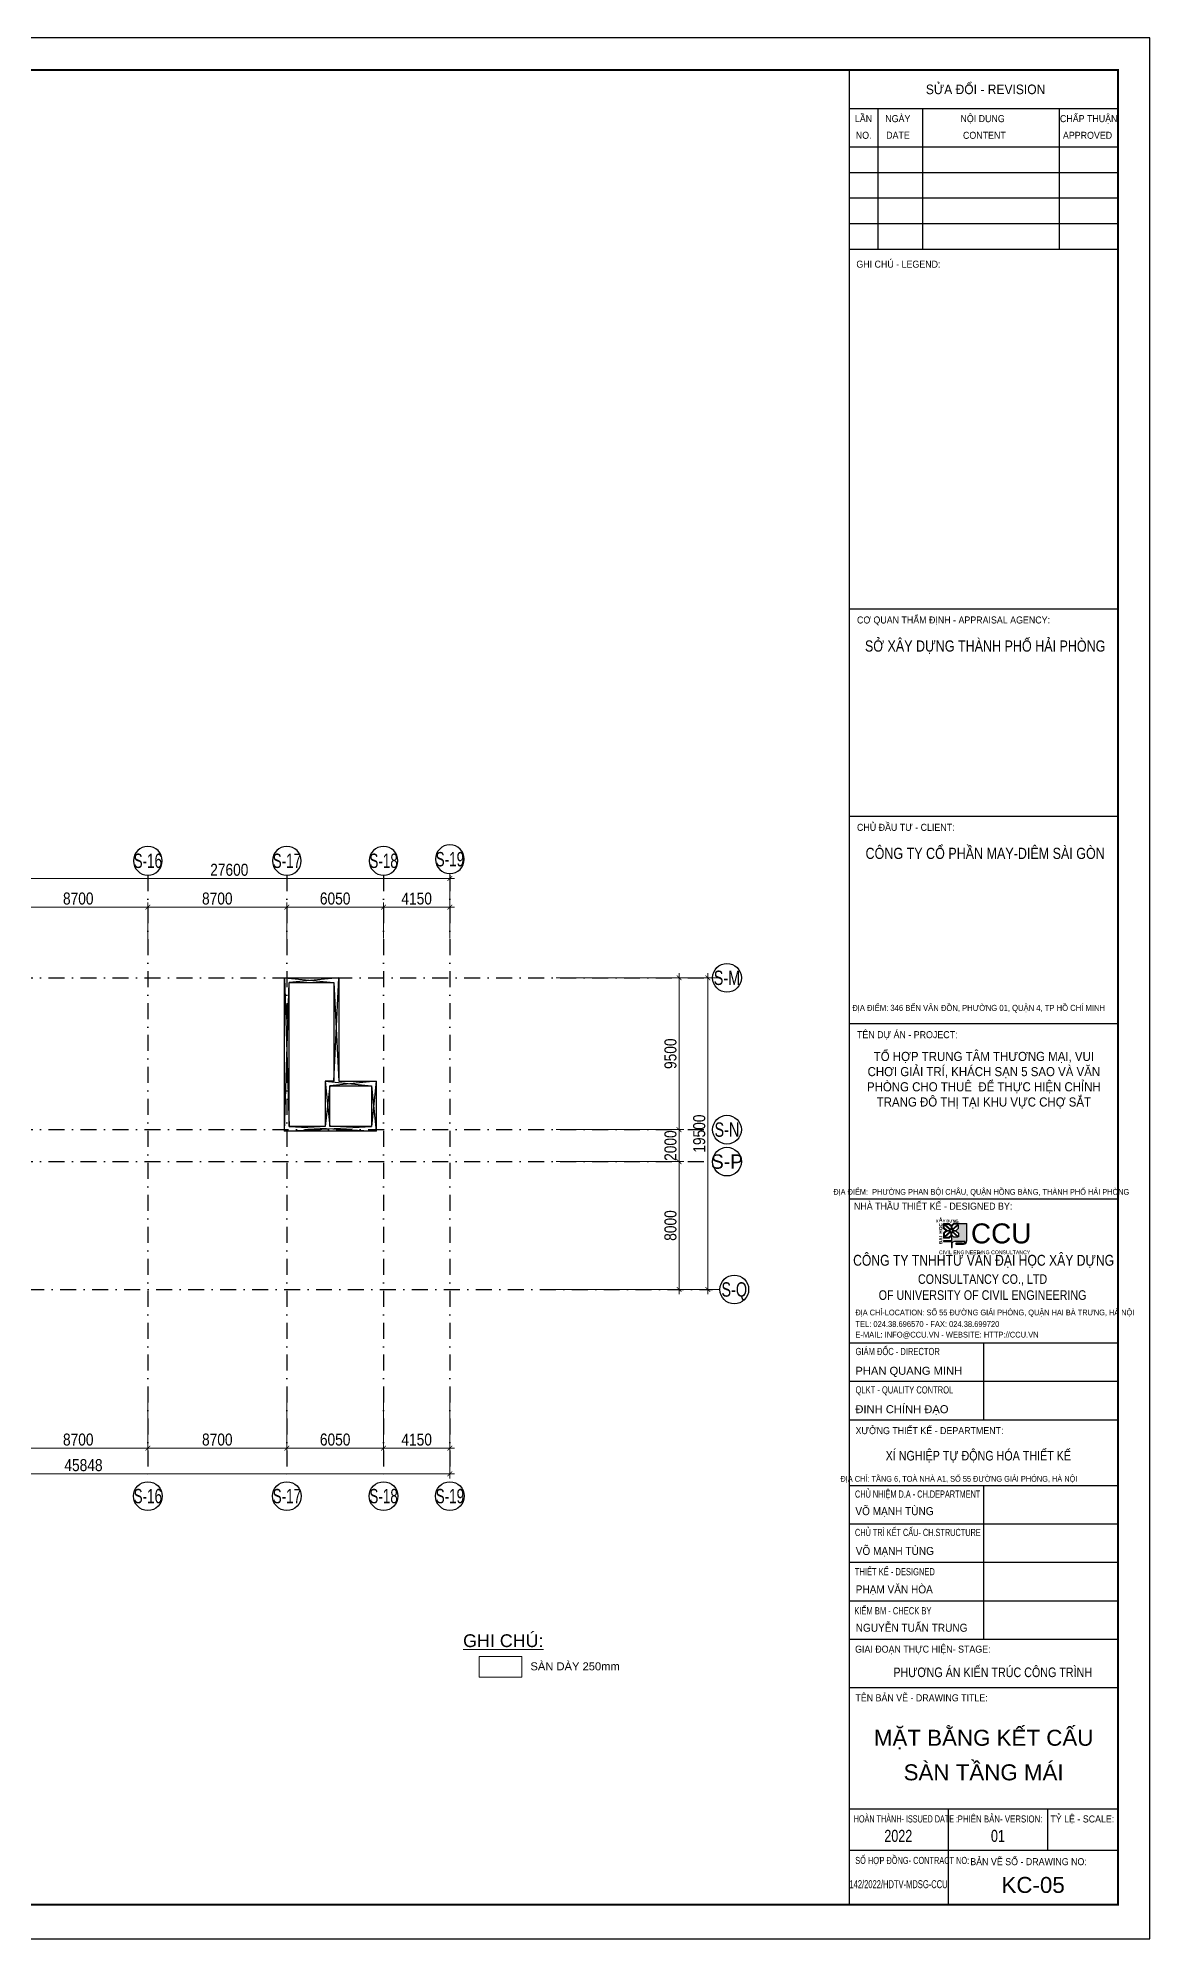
# Model space of a CAD drawing. Header units: millimetres. Extents: x -146681 to 1327256, y -72704 to 46237.
# Drawn here: x 1257677 to 1327256, y -72704 to 46237 of the extents above; entities that cross this region are included whole.
import ezdxf
from ezdxf.enums import TextEntityAlignment as Align

# ---------------------------------------------------------------- set-up
doc = ezdxf.new("R2010")
doc.units = ezdxf.units.MM
doc.header["$MEASUREMENT"] = 0
doc.linetypes.add('DASHDOT', pattern=[1, 0.5, -0.25, 0, -0.25])
for name, color, linetype in [('AUDIT_I_220807103235-17', 50, 'Continuous'), ('ccu11-Dim', 8, 'Continuous'), ('ccu11-Thay', 7, 'Continuous'), ('KC2-DIM', 251, 'Continuous'), ('KT-Dim', 8, 'Continuous'), ('KT-Luoi truc South Tower', 8, 'DASHDOT'), ('Xref_ST_MBDV Cot vach 30.7.2022|Xref_ST_MBDV Cot vach 30.7.2022|Xref_ST_MBDV Cot vach 30.7.2022|Xref_ST_MBDV Cot vach 30.7.2022|A-GRID-SYM', 50, 'Continuous')]:
    doc.layers.add(name, color=color, linetype=linetype)
for name, color, linetype, lineweight in [('ccu12-Tencaukien', 9, 'Continuous', 15), ('khung', 7, 'Continuous', 60), ('KT-Chu viet', 255, 'Continuous', 20), ('KT-Kich thuoc', 159, 'Continuous', 18), ('KT-Net thay', 7, 'Continuous', 15), ('TEXT', 7, 'Continuous', 5)]:
    doc.layers.add(name, color=color, linetype=linetype, lineweight=lineweight)
doc.styles.add('51KHUNG TEN$0$khung ten A1$1$Standard', font='', dxfattribs={"width": 0.9})
doc.styles.add('Arial', font='arial.ttf', dxfattribs={"width": 0.7})
doc.styles.add('Arial Narrow', font='ARIALN.TTF')
doc.styles.add('HBA-Text', font='GOTHIC.TTF')
doc.styles.add('Khung ten KT A2$0$Khung A2$0$Khung A2$0$khung ten A1$1$Standard', font='')
doc.styles.add('SD-T2-B', font='arialbd.ttf')
doc.styles.get('51KHUNG TEN$0$khung ten A1$1$Standard').set_extended_font_data('.VnArialH')
doc.styles.get('Khung ten KT A2$0$Khung A2$0$Khung A2$0$khung ten A1$1$Standard').set_extended_font_data('.VnArialH')
doc.dimstyles.new('CCU_1-300', dxfattribs={"dimscale": 300, "dimtxt": 2.5, "dimasz": 1, "dimexe": 1, "dimexo": 2, "dimgap": 0.5, "dimtad": 1, "dimdec": 0, "dimdsep": 46, "dimtxsty": 'Arial Narrow', "dimblk": 'ARCHTICK', "dimcen": -1, "dimdle": 1, "dimclrd": 256, "dimclre": 256, "dimclrt": 3, "dimadec": 0, "dimazin": 2, "dimtfac": 0.1, "dimtdec": 0, "dimtix": 1, "dimtmove": 2, "dimatfit": 1, "dimfxl": 1, "dimtvp": 0.833333, "dimtolj": 1, "dimtzin": 12, "dimarcsym": 0})

# ---------------------------------------------------------------- blocks, each defined once
blk = doc.blocks.new('_ArchTick')
at = {"color": 0, "const_width": 0.15}
blk.add_lwpolyline([(-0.5, -0.5), (0.5, 0.5)], dxfattribs=at)
blk = doc.blocks.new('*D476')
at = {"layer": 'Defpoints', "color": 0, "transparency": 16777216}
for p in [(-52171, 1204), (-6323, 1204), (-6323, -3959)]:
    blk.add_point(p, dxfattribs=at)
at = {"layer": 'KT-Kich thuoc', "lineweight": -2, "transparency": 16777216}
for p, q in [((-52171, 604), (-52171, -4259)), ((-6323, 604), (-6323, -4259)), ((-52471, -3959), (-6023, -3959))]:
    blk.add_line(p, q, dxfattribs=at)
at = {"layer": 'KT-Kich thuoc', "lineweight": -2, "transparency": 16777216, "xscale": 300, "yscale": 300, "zscale": 300, "rotation": 180}
blk.add_blockref('_ArchTick', (-52171, -3959), dxfattribs=at)
at = {"layer": 'KT-Kich thuoc', "lineweight": -2, "transparency": 16777216, "xscale": 300, "yscale": 300, "zscale": 300}
blk.add_blockref('_ArchTick', (-6323, -3959), dxfattribs=at)
at = {"layer": 'KT-Kich thuoc', "color": 3, "transparency": 16777216, "insert": (-29247, -3426), "char_height": 750, "attachment_point": 5, "style": 'Arial Narrow'}
blk.add_mtext('\\A1;45848', dxfattribs=at)
blk = doc.blocks.new('*D477')
at = {"layer": 'Defpoints', "color": 0, "transparency": 16777216}
for p in [(-265, 27070), (-265, 7570), (9819, 7570)]:
    blk.add_point(p, dxfattribs=at)
at = {"layer": 'KT-Kich thuoc', "lineweight": -2, "transparency": 16777216}
for p, q in [((9819, 27370), (9819, 7270)), ((335, 27070), (10119, 27070)), ((335, 7570), (10119, 7570))]:
    blk.add_line(p, q, dxfattribs=at)
at = {"layer": 'KT-Kich thuoc', "lineweight": -2, "transparency": 16777216, "xscale": 300, "yscale": 300, "zscale": 300}
for p, rotation in [((9819, 27070), 90), ((9819, 7570), 270)]:
    blk.add_blockref('_ArchTick', p, dxfattribs=dict(at, rotation=rotation))
at = {"layer": 'KT-Kich thuoc', "color": 3, "transparency": 16777216, "insert": (9286, 17320), "char_height": 750, "attachment_point": 5, "rotation": 90, "style": 'Arial Narrow'}
blk.add_mtext('\\A1;19500', dxfattribs=at)
blk = doc.blocks.new('*D455')
at = {"layer": 'Defpoints', "color": 0, "transparency": 16777216}
for p in [(-25223, 31492), (-33923, 28684, 0), (-25223, 28649, 0)]:
    blk.add_point(p, dxfattribs=at)
at = {"layer": 'KT-Kich thuoc', "lineweight": -2, "transparency": 16777216}
for p, q in [((-34223, 31492), (-24923, 31492)), ((-33923, 29284), (-33923, 31792)), ((-25223, 29249), (-25223, 31792))]:
    blk.add_line(p, q, dxfattribs=at)
at = {"layer": 'KT-Kich thuoc', "lineweight": -2, "transparency": 16777216, "xscale": 300, "yscale": 300, "zscale": 300, "rotation": 180}
blk.add_blockref('_ArchTick', (-33923, 31492), dxfattribs=at)
at = {"layer": 'KT-Kich thuoc', "lineweight": -2, "transparency": 16777216, "xscale": 300, "yscale": 300, "zscale": 300}
blk.add_blockref('_ArchTick', (-25223, 31492), dxfattribs=at)
at = {"layer": 'KT-Kich thuoc', "color": 3, "transparency": 16777216, "insert": (-29573, 32025), "char_height": 750, "attachment_point": 5, "style": 'Arial Narrow'}
blk.add_mtext('\\A1;8700', dxfattribs=at)
blk = doc.blocks.new('*D456')
at = {"layer": 'Defpoints', "color": 0, "transparency": 16777216}
for p in [(-16523, 31492), (-25223, 28649, 0), (-16523, 28791, 0)]:
    blk.add_point(p, dxfattribs=at)
at = {"layer": 'KT-Kich thuoc', "lineweight": -2, "transparency": 16777216}
for p, q in [((-25523, 31492), (-16223, 31492)), ((-25223, 29249), (-25223, 31792)), ((-16523, 29391), (-16523, 31792))]:
    blk.add_line(p, q, dxfattribs=at)
at = {"layer": 'KT-Kich thuoc', "lineweight": -2, "transparency": 16777216, "xscale": 300, "yscale": 300, "zscale": 300, "rotation": 180}
blk.add_blockref('_ArchTick', (-25223, 31492), dxfattribs=at)
at = {"layer": 'KT-Kich thuoc', "lineweight": -2, "transparency": 16777216, "xscale": 300, "yscale": 300, "zscale": 300}
blk.add_blockref('_ArchTick', (-16523, 31492), dxfattribs=at)
at = {"layer": 'KT-Kich thuoc', "color": 3, "transparency": 16777216, "insert": (-20873, 32025), "char_height": 750, "attachment_point": 5, "style": 'Arial Narrow'}
blk.add_mtext('\\A1;8700', dxfattribs=at)
blk = doc.blocks.new('*D457')
at = {"layer": 'Defpoints', "color": 0, "transparency": 16777216}
for p in [(-10473, 31492), (-16523, 28791), (-10473, 28921, 0)]:
    blk.add_point(p, dxfattribs=at)
at = {"layer": 'KT-Kich thuoc', "lineweight": -2, "transparency": 16777216}
for p, q in [((-16823, 31492), (-10173, 31492)), ((-16523, 29391), (-16523, 31792)), ((-10473, 29521), (-10473, 31792))]:
    blk.add_line(p, q, dxfattribs=at)
at = {"layer": 'KT-Kich thuoc', "lineweight": -2, "transparency": 16777216, "xscale": 300, "yscale": 300, "zscale": 300, "rotation": 180}
blk.add_blockref('_ArchTick', (-16523, 31492), dxfattribs=at)
at = {"layer": 'KT-Kich thuoc', "lineweight": -2, "transparency": 16777216, "xscale": 300, "yscale": 300, "zscale": 300}
blk.add_blockref('_ArchTick', (-10473, 31492), dxfattribs=at)
at = {"layer": 'KT-Kich thuoc', "color": 3, "transparency": 16777216, "insert": (-13498, 32025), "char_height": 750, "attachment_point": 5, "style": 'Arial Narrow'}
blk.add_mtext('\\A1;6050', dxfattribs=at)
blk = doc.blocks.new('*D458')
at = {"layer": 'Defpoints', "color": 0, "transparency": 16777216}
for p in [(-6323, 31492), (-10473, 28921, 0), (-6323, 29040)]:
    blk.add_point(p, dxfattribs=at)
at = {"layer": 'KT-Kich thuoc', "lineweight": -2, "transparency": 16777216}
for p, q in [((-10773, 31492), (-6023, 31492)), ((-10473, 29521), (-10473, 31792)), ((-6323, 29640), (-6323, 31792))]:
    blk.add_line(p, q, dxfattribs=at)
at = {"layer": 'KT-Kich thuoc', "lineweight": -2, "transparency": 16777216, "xscale": 300, "yscale": 300, "zscale": 300, "rotation": 180}
blk.add_blockref('_ArchTick', (-10473, 31492), dxfattribs=at)
at = {"layer": 'KT-Kich thuoc', "lineweight": -2, "transparency": 16777216, "xscale": 300, "yscale": 300, "zscale": 300}
blk.add_blockref('_ArchTick', (-6323, 31492), dxfattribs=at)
at = {"layer": 'KT-Kich thuoc', "color": 3, "transparency": 16777216, "insert": (-8398, 32025), "char_height": 750, "attachment_point": 5, "style": 'Arial Narrow'}
blk.add_mtext('\\A1;4150', dxfattribs=at)
blk = doc.blocks.new('*D459')
at = {"layer": 'Defpoints', "color": 0, "transparency": 16777216}
for p in [(-6323, 33292), (-33923, 28921), (-6323, 28921)]:
    blk.add_point(p, dxfattribs=at)
at = {"layer": 'KT-Kich thuoc', "lineweight": -2, "transparency": 16777216}
for p, q in [((-33923, 29521), (-33923, 33592)), ((-6323, 29521), (-6323, 33592)), ((-34223, 33292), (-6023, 33292))]:
    blk.add_line(p, q, dxfattribs=at)
at = {"layer": 'KT-Kich thuoc', "lineweight": -2, "transparency": 16777216, "xscale": 300, "yscale": 300, "zscale": 300, "rotation": 180}
blk.add_blockref('_ArchTick', (-33923, 33292), dxfattribs=at)
at = {"layer": 'KT-Kich thuoc', "lineweight": -2, "transparency": 16777216, "xscale": 300, "yscale": 300, "zscale": 300}
blk.add_blockref('_ArchTick', (-6323, 33292), dxfattribs=at)
at = {"layer": 'KT-Kich thuoc', "color": 3, "transparency": 16777216, "insert": (-20123, 33825), "char_height": 750, "attachment_point": 5, "style": 'Arial Narrow'}
blk.add_mtext('\\A1;27600', dxfattribs=at)
blk = doc.blocks.new('*D462')
at = {"layer": 'Defpoints', "color": 0, "transparency": 16777216}
for p in [(-33923, 1204), (-25223, 1204), (-25223, -2359)]:
    blk.add_point(p, dxfattribs=at)
at = {"layer": 'KT-Kich thuoc', "lineweight": -2, "transparency": 16777216}
for p, q in [((-33923, 604), (-33923, -2659)), ((-25223, 604), (-25223, -2659)), ((-34223, -2359), (-24923, -2359))]:
    blk.add_line(p, q, dxfattribs=at)
at = {"layer": 'KT-Kich thuoc', "lineweight": -2, "transparency": 16777216, "xscale": 300, "yscale": 300, "zscale": 300, "rotation": 180}
blk.add_blockref('_ArchTick', (-33923, -2359), dxfattribs=at)
at = {"layer": 'KT-Kich thuoc', "lineweight": -2, "transparency": 16777216, "xscale": 300, "yscale": 300, "zscale": 300}
blk.add_blockref('_ArchTick', (-25223, -2359), dxfattribs=at)
at = {"layer": 'KT-Kich thuoc', "color": 3, "transparency": 16777216, "insert": (-29573, -1826), "char_height": 750, "attachment_point": 5, "style": 'Arial Narrow'}
blk.add_mtext('\\A1;8700', dxfattribs=at)
blk = doc.blocks.new('*D463')
at = {"layer": 'Defpoints', "color": 0, "transparency": 16777216}
for p in [(-25223, 1204), (-16523, 1204), (-16523, -2359)]:
    blk.add_point(p, dxfattribs=at)
at = {"layer": 'KT-Kich thuoc', "lineweight": -2, "transparency": 16777216}
for p, q in [((-25223, 604), (-25223, -2659)), ((-16523, 604), (-16523, -2659)), ((-25523, -2359), (-16223, -2359))]:
    blk.add_line(p, q, dxfattribs=at)
at = {"layer": 'KT-Kich thuoc', "lineweight": -2, "transparency": 16777216, "xscale": 300, "yscale": 300, "zscale": 300, "rotation": 180}
blk.add_blockref('_ArchTick', (-25223, -2359), dxfattribs=at)
at = {"layer": 'KT-Kich thuoc', "lineweight": -2, "transparency": 16777216, "xscale": 300, "yscale": 300, "zscale": 300}
blk.add_blockref('_ArchTick', (-16523, -2359), dxfattribs=at)
at = {"layer": 'KT-Kich thuoc', "color": 3, "transparency": 16777216, "insert": (-20873, -1826), "char_height": 750, "attachment_point": 5, "style": 'Arial Narrow'}
blk.add_mtext('\\A1;8700', dxfattribs=at)
blk = doc.blocks.new('*D464')
at = {"layer": 'Defpoints', "color": 0, "transparency": 16777216}
for p in [(-16523, 1204), (-10473, 1204), (-10473, -2359)]:
    blk.add_point(p, dxfattribs=at)
at = {"layer": 'KT-Kich thuoc', "lineweight": -2, "transparency": 16777216}
for p, q in [((-16523, 604), (-16523, -2659)), ((-10473, 604), (-10473, -2659)), ((-16823, -2359), (-10173, -2359))]:
    blk.add_line(p, q, dxfattribs=at)
at = {"layer": 'KT-Kich thuoc', "lineweight": -2, "transparency": 16777216, "xscale": 300, "yscale": 300, "zscale": 300, "rotation": 180}
blk.add_blockref('_ArchTick', (-16523, -2359), dxfattribs=at)
at = {"layer": 'KT-Kich thuoc', "lineweight": -2, "transparency": 16777216, "xscale": 300, "yscale": 300, "zscale": 300}
blk.add_blockref('_ArchTick', (-10473, -2359), dxfattribs=at)
at = {"layer": 'KT-Kich thuoc', "color": 3, "transparency": 16777216, "insert": (-13498, -1826), "char_height": 750, "attachment_point": 5, "style": 'Arial Narrow'}
blk.add_mtext('\\A1;6050', dxfattribs=at)
blk = doc.blocks.new('*D465')
at = {"layer": 'Defpoints', "color": 0, "transparency": 16777216}
for p in [(-10473, 1204), (-6323, 1204), (-6323, -2359)]:
    blk.add_point(p, dxfattribs=at)
at = {"layer": 'KT-Kich thuoc', "lineweight": -2, "transparency": 16777216}
for p, q in [((-10473, 604), (-10473, -2659)), ((-6323, 604), (-6323, -2659)), ((-10773, -2359), (-6023, -2359))]:
    blk.add_line(p, q, dxfattribs=at)
at = {"layer": 'KT-Kich thuoc', "lineweight": -2, "transparency": 16777216, "xscale": 300, "yscale": 300, "zscale": 300, "rotation": 180}
blk.add_blockref('_ArchTick', (-10473, -2359), dxfattribs=at)
at = {"layer": 'KT-Kich thuoc', "lineweight": -2, "transparency": 16777216, "xscale": 300, "yscale": 300, "zscale": 300}
blk.add_blockref('_ArchTick', (-6323, -2359), dxfattribs=at)
at = {"layer": 'KT-Kich thuoc', "color": 3, "transparency": 16777216, "insert": (-8398, -1826), "char_height": 750, "attachment_point": 5, "style": 'Arial Narrow'}
blk.add_mtext('\\A1;4150', dxfattribs=at)
blk = doc.blocks.new('*D466')
at = {"layer": 'Defpoints', "color": 0, "transparency": 16777216}
for p in [(-265, 15570), (-265, 7570), (8019, 7570)]:
    blk.add_point(p, dxfattribs=at)
at = {"layer": 'KT-Kich thuoc', "lineweight": -2, "transparency": 16777216}
for p, q in [((335, 15570), (8319, 15570)), ((8019, 15870), (8019, 7270)), ((335, 7570), (8319, 7570))]:
    blk.add_line(p, q, dxfattribs=at)
at = {"layer": 'KT-Kich thuoc', "lineweight": -2, "transparency": 16777216, "xscale": 300, "yscale": 300, "zscale": 300}
for p, rotation in [((8019, 15570), 90), ((8019, 7570), 270)]:
    blk.add_blockref('_ArchTick', p, dxfattribs=dict(at, rotation=rotation))
at = {"layer": 'KT-Kich thuoc', "color": 3, "transparency": 16777216, "insert": (7486, 11570), "char_height": 750, "attachment_point": 5, "rotation": 90, "style": 'Arial Narrow'}
blk.add_mtext('\\A1;8000', dxfattribs=at)
blk = doc.blocks.new('GRID-SYM-flat-83')
at = {"layer": 'Xref_ST_MBDV Cot vach 30.7.2022|Xref_ST_MBDV Cot vach 30.7.2022|Xref_ST_MBDV Cot vach 30.7.2022|Xref_ST_MBDV Cot vach 30.7.2022|A-GRID-SYM'}
blk.add_ellipse((0, 0, 0), major_axis=(-900, 5), ratio=1, dxfattribs=at)
at = {"layer": 'Xref_ST_MBDV Cot vach 30.7.2022|Xref_ST_MBDV Cot vach 30.7.2022|Xref_ST_MBDV Cot vach 30.7.2022|Xref_ST_MBDV Cot vach 30.7.2022|A-GRID-SYM', "style": 'HBA-Text'}
blk.add_attdef('GRID', text='', height=900, rotation=359.63025, dxfattribs=at).set_placement((0, 0, 0), align=Align.MIDDLE_CENTER)
blk = doc.blocks.new('GRID-SYM-flat-84')
at = {"layer": 'Xref_ST_MBDV Cot vach 30.7.2022|Xref_ST_MBDV Cot vach 30.7.2022|Xref_ST_MBDV Cot vach 30.7.2022|Xref_ST_MBDV Cot vach 30.7.2022|A-GRID-SYM'}
blk.add_ellipse((0, 0, 0), major_axis=(-900, 5), ratio=1, dxfattribs=at)
at = {"layer": 'Xref_ST_MBDV Cot vach 30.7.2022|Xref_ST_MBDV Cot vach 30.7.2022|Xref_ST_MBDV Cot vach 30.7.2022|Xref_ST_MBDV Cot vach 30.7.2022|A-GRID-SYM', "style": 'HBA-Text'}
blk.add_attdef('GRID', text='', height=900, rotation=359.63025, dxfattribs=at).set_placement((0, 0, 0), align=Align.MIDDLE_CENTER)
blk = doc.blocks.new('GRID-SYM-flat-85')
at = {"layer": 'Xref_ST_MBDV Cot vach 30.7.2022|Xref_ST_MBDV Cot vach 30.7.2022|Xref_ST_MBDV Cot vach 30.7.2022|Xref_ST_MBDV Cot vach 30.7.2022|A-GRID-SYM'}
blk.add_ellipse((0, 0, 0), major_axis=(-900, 5), ratio=1, dxfattribs=at)
at = {"layer": 'Xref_ST_MBDV Cot vach 30.7.2022|Xref_ST_MBDV Cot vach 30.7.2022|Xref_ST_MBDV Cot vach 30.7.2022|Xref_ST_MBDV Cot vach 30.7.2022|A-GRID-SYM', "style": 'HBA-Text'}
blk.add_attdef('GRID', text='', height=900, rotation=359.63025, dxfattribs=at).set_placement((0, 0, 0), align=Align.MIDDLE_CENTER)
blk = doc.blocks.new('GRID-SYM-flat-86')
at = {"layer": 'Xref_ST_MBDV Cot vach 30.7.2022|Xref_ST_MBDV Cot vach 30.7.2022|Xref_ST_MBDV Cot vach 30.7.2022|Xref_ST_MBDV Cot vach 30.7.2022|A-GRID-SYM'}
blk.add_ellipse((0, 0, 0), major_axis=(-900, 5), ratio=1, dxfattribs=at)
at = {"layer": 'Xref_ST_MBDV Cot vach 30.7.2022|Xref_ST_MBDV Cot vach 30.7.2022|Xref_ST_MBDV Cot vach 30.7.2022|Xref_ST_MBDV Cot vach 30.7.2022|A-GRID-SYM', "style": 'HBA-Text'}
blk.add_attdef('GRID', text='', height=900, rotation=359.63025, dxfattribs=at).set_placement((0, 0, 0), align=Align.MIDDLE_CENTER)
blk = doc.blocks.new('GRID-SYM-flat-73')
at = {"layer": 'Xref_ST_MBDV Cot vach 30.7.2022|Xref_ST_MBDV Cot vach 30.7.2022|Xref_ST_MBDV Cot vach 30.7.2022|Xref_ST_MBDV Cot vach 30.7.2022|A-GRID-SYM'}
blk.add_circle((0, 0, 0), 900, dxfattribs=at)
at = {"layer": 'Xref_ST_MBDV Cot vach 30.7.2022|Xref_ST_MBDV Cot vach 30.7.2022|Xref_ST_MBDV Cot vach 30.7.2022|Xref_ST_MBDV Cot vach 30.7.2022|A-GRID-SYM', "style": 'HBA-Text'}
blk.add_attdef('GRID', text='', height=900, rotation=359.63025, dxfattribs=at).set_placement((0, 0, 0), align=Align.MIDDLE_CENTER)
blk = doc.blocks.new('*D467')
at = {"layer": 'Defpoints', "color": 0, "transparency": 16777216}
for p in [(-265, 27070), (-265, 17570), (8019, 17570)]:
    blk.add_point(p, dxfattribs=at)
at = {"layer": 'KT-Kich thuoc', "lineweight": -2, "transparency": 16777216}
for p, q in [((8019, 27370), (8019, 17270)), ((335, 27070), (8319, 27070)), ((335, 17570), (8319, 17570))]:
    blk.add_line(p, q, dxfattribs=at)
at = {"layer": 'KT-Kich thuoc', "lineweight": -2, "transparency": 16777216, "xscale": 300, "yscale": 300, "zscale": 300}
for p, rotation in [((8019, 27070), 90), ((8019, 17570), 270)]:
    blk.add_blockref('_ArchTick', p, dxfattribs=dict(at, rotation=rotation))
at = {"layer": 'KT-Kich thuoc', "color": 3, "transparency": 16777216, "insert": (7486, 22320), "char_height": 750, "attachment_point": 5, "rotation": 90, "style": 'Arial Narrow'}
blk.add_mtext('\\A1;9500', dxfattribs=at)
blk = doc.blocks.new('*D468')
at = {"layer": 'Defpoints', "color": 0, "transparency": 16777216}
for p in [(-265, 17570), (-265, 15570), (8019, 15570)]:
    blk.add_point(p, dxfattribs=at)
at = {"layer": 'KT-Kich thuoc', "lineweight": -2, "transparency": 16777216}
for p, q in [((8019, 17570), (8019, 17870)), ((335, 17570), (8319, 17570)), ((8019, 17570), (8019, 15570)), ((335, 15570), (8319, 15570)), ((8019, 15570), (8019, 15270))]:
    blk.add_line(p, q, dxfattribs=at)
at = {"layer": 'KT-Kich thuoc', "lineweight": -2, "transparency": 16777216, "xscale": 300, "yscale": 300, "zscale": 300}
for p, rotation in [((8019, 17570), 270), ((8019, 15570), 90)]:
    blk.add_blockref('_ArchTick', p, dxfattribs=dict(at, rotation=rotation))
at = {"layer": 'KT-Kich thuoc', "color": 3, "transparency": 16777216, "insert": (7486, 16570), "char_height": 750, "attachment_point": 5, "rotation": 90, "style": 'Arial Narrow'}
blk.add_mtext('\\A1;2000', dxfattribs=at)
blk = doc.blocks.new('A$C067E0FED')
at = {"ltscale": 500, "true_color": 0x0e489d}
h = blk.add_hatch(color=154, dxfattribs=at)
h.dxf.hatch_style = 1
h.paths.add_polyline_path([(933, 986), (707, 985), (538, 985), (471, 921), (405, 985), (235, 985), (235, 835), (311, 766), (235, 697), (235, 547), (405, 547), (471, 611), (471, 459), (235, 459), (235, 444), (471, 444), (471, 256), (491, 256), (491, 371, -0.414197), (571, 451), (886, 452, -0.350385), (804, 386), (605, 386), (605, 363), (833, 363, 0.414214), (933, 463)])
h.paths.add_polyline_path([(687, 688), (687, 579), (497, 756), (613, 756)], flags=16)
h.paths.add_polyline_path([(613, 776), (497, 776), (687, 953), (687, 844)], flags=16)
h.paths.add_polyline_path([(671, 567), (546, 567), (481, 629), (481, 743)], flags=16)
h.paths.add_polyline_path([(481, 789), (481, 903), (546, 965), (671, 965)], flags=16)
h.paths.add_polyline_path([(461, 629), (397, 567), (271, 567), (461, 743)], flags=16)
h.paths.add_polyline_path([(461, 789), (271, 965), (397, 965), (461, 903)], flags=16)
h.paths.add_polyline_path([(446, 756), (255, 579), (255, 688), (329, 756)], flags=16)
h.paths.add_polyline_path([(446, 776), (329, 776), (255, 844), (255, 953)], flags=16)
at = {"color": 154, "ltscale": 500, "true_color": 0x0e489d}
blk.add_line((707, 985), (933, 986), dxfattribs=at)
for points in [[(235, 835), (235, 985), (405, 985), (471, 921)], [(311, 766), (235, 835)], [(311, 766), (235, 697)], [(235, 697), (235, 547)], [(235, 697), (235, 547), (405, 547), (471, 611)], [(329, 776), (255, 844), (255, 953), (446, 776)], [(329, 756), (255, 688), (255, 579), (446, 756)], [(461, 903), (461, 789), (271, 965), (397, 965), (461, 903)], [(461, 629), (461, 743), (271, 567), (397, 567), (461, 629)], [(329, 776), (446, 776)], [(446, 756), (329, 756)], [(707, 985), (538, 985), (471, 921)], [(471, 611), (471, 459)], [(481, 903), (481, 789), (671, 965), (546, 965), (481, 903)], [(481, 629), (481, 743), (671, 567), (546, 567), (481, 629)], [(613, 776), (687, 844), (687, 953), (497, 776)], [(497, 776), (613, 776)], [(613, 756), (687, 688), (687, 579), (497, 756)], [(613, 756), (497, 756)], [(471, 459), (235, 459), (235, 444), (471, 444)], [(471, 444), (471, 256)]]:
    blk.add_lwpolyline(points, dxfattribs=at)
for points in [[(804, 386), (605, 386), (605, 363), (833, 363, 0.414214), (933, 463), (933, 986)], [(471, 256), (491, 256), (491, 371, -0.414214), (571, 451), (886, 452)]]:
    blk.add_lwpolyline(points, format="xyb", dxfattribs=at)
blk.add_arc((804, 470), 84.2, 270.1432, 347.3819, dxfattribs=at)
at = {"color": 154, "ltscale": 500, "true_color": 0x0e489d, "attachment_point": 1, "style": 'Khung ten KT A2$0$Khung A2$0$Khung A2$0$khung ten A1$1$Standard'}
for s, width, insert, char_height in [('{\\fArial|b1|i0|c0|p34;Â  }', 3266, (96, 1148), 105), ('{\\fArial|b1|i0|c0|p34;X}', 3266, (2, 1101), 85), ('{\\fArial|b1|i0|c0|p34;Y DỰNG}', 3266, (211, 1101), 85), ('CCU', 237, (1060, 986), 602.6), ('CIVIL ENGINEERING CONSULTANCY', 3266, (93, 170), 112)]:
    blk.add_mtext_dynamic_manual_height_columns(s, width=width, gutter_width=17.5, heights=[0], dxfattribs=dict(at, insert=insert, char_height=char_height))
at = {"color": 154, "ltscale": 500, "true_color": 0x0e489d, "insert": (98, 363), "char_height": 100, "attachment_point": 1, "rotation": 90, "style": 'Khung ten KT A2$0$Khung A2$0$Khung A2$0$khung ten A1$1$Standard'}
blk.add_mtext_dynamic_manual_height_columns('{\\fArial|b1|i0|c0|p34;ĐẠI  HỌC }', width=3266, gutter_width=17.5, heights=[0], dxfattribs=at)
blk = doc.blocks.new('Khung ten_A1', base_point=(-3406704, 253379))
for p, q in [((74690, 58471), (74690, 1072)), ((74690, 58471), (74690, 1072)), ((74690, 57269), (83100, 57269)), ((74690, 57269), (83100, 57269)), ((75591, 52864), (75591, 57269)), ((75591, 52864), (75591, 57269)), ((76993, 52864), (76993, 57269)), ((76993, 52864), (76993, 57269)), ((81264, 52864), (81264, 57269)), ((74690, 56068), (83100, 56068)), ((74690, 56068), (83100, 56068)), ((74690, 55267), (83100, 55267)), ((74690, 55267), (83100, 55267)), ((74690, 54466), (83100, 54466)), ((74690, 54466), (83100, 54466)), ((74690, 53665), (83100, 53665)), ((74690, 53665), (83100, 53665)), ((74690, 52864), (83100, 52864)), ((74690, 52864), (83100, 52864)), ((74690, 41617), (83100, 41617)), ((74690, 35130), (83100, 35130)), ((74690, 28643), (83100, 28643)), ((74690, 23153), (83100, 23153)), ((74690, 18647), (83100, 18647)), ((78895, 18647), (78895, 16244)), ((74690, 17446), (83100, 17446)), ((74690, 17446), (83100, 17446)), ((74690, 16244), (83100, 16244)), ((74690, 16244), (83100, 16244)), ((74690, 16244), (83100, 16244)), ((74690, 16244), (83100, 16244)), ((74690, 16244), (83100, 16244)), ((74690, 16244), (83100, 16244)), ((74690, 14188), (83100, 14188)), ((74690, 14188), (83100, 14188)), ((78895, 14188), (78895, 9382)), ((74690, 12986), (83100, 12986)), ((74690, 11785), (83100, 11785)), ((74690, 11785), (83100, 11785)), ((74690, 11785), (83100, 11785)), ((74690, 11785), (83100, 11785)), ((74690, 10583), (83100, 10583)), ((74690, 10583), (83100, 10583)), ((74690, 9382), (83100, 9382)), ((74690, 9382), (83100, 9382)), ((74690, 7866), (83100, 7866)), ((74690, 7866), (83100, 7866)), ((74690, 7866), (83100, 7866)), ((74690, 4075), (83100, 4075)), ((74690, 4075), (83100, 4075)), ((77788, 4075), (77788, 1072)), ((80892, 4075), (80892, 2774)), ((74690, 2774), (83100, 2774)), ((74690, 2774), (83100, 2774))]:
    blk.add_line(p, q)
at = {"layer": 'Defpoints', "color": 1}
blk.add_lwpolyline([(84100, 0), (84100, 59471), (0, 59471), (0, 0)], close=True, dxfattribs=at)
at = {"layer": 'KT-Net thay', "const_width": 60}
blk.add_lwpolyline([(2700, 1071), (83100, 1071), (83100, 58471), (2700, 58471)], close=True, dxfattribs=at)
at = {"color": 1, "xscale": 1.038034279163195, "yscale": 1.038034279163195, "zscale": 1.038034279163195}
blk.add_blockref('A$C067E0FED', (77398, 21362), dxfattribs=at)
at = {"color": 2, "style": '51KHUNG TEN$0$khung ten A1$1$Standard'}
for s, height, width, p in [('c¬ quan thÈm ®Þnh - appraisal agency:', 220.26, 0.9, (74934, 41154)), ('chñ ®Çu t\xad - client:', 220.26, 0.9, (74934, 34667)), ('Tªn dù ¸n - project:', 220.26, 0.9, (74934, 28180)), ('nhµ thÇu thiÕt kÕ - designed by:', 220.26, 0.9, (74839, 22815)), ('®Þa chØ-LOCATION: sè 55 ®\xadêng gi¶i phãng, quËn hai bµ tr\xadng, hµ néi', 180, 0.8, (74883, 19509)), ('TEL: 024.38.696570 - FAX: 024.38.699720', 180, 0.9, (74883, 19148)), ('gi¸m ®èc - director ', 225.27, 0.75, (74889, 18266)), ('E-MAIL: INFO@CCU.VN - WEBSITE: HTTP://CCU.VN', 180, 0.9, (74883, 18815)), ('QLKT - quality control', 225.27, 0.75, (74889, 17065)), ('x¦ëng thiÕt kÕ - department:', 220.26, 0.9, (74889, 15793)), ('Chñ nhiÖm d.a - ch.department', 225.27, 0.7, (74870, 13806)), ('Chñ tr× KÕT CÊU- ch.STRUCTURE', 225.27, 0.7, (74870, 12605)), ('ThiÕt kÕ - designed', 225.27, 0.75, (74865, 11378)), ('KiÓm BM - check by', 225.27, 0.75, (74850, 10155)), ('giai ®o¹n thùc hiÖn- stage:', 220.26, 0.9, (74875, 8957)), ('tªn b¶n vÏ - drawing title:', 220.26, 0.9, (74884, 7434)), ('Hoµn thµnh- issued date : ', 225.27, 0.6, (74832, 3644)), ('phiªn b¶n- version:', 220.26, 0.8, (78082, 3644)), ('tû lÖ - scale:', 220.26, 0.9, (80983, 3644)), ('01', 375.4, 0.75, (79124, 3038)), ('sè hîp ®ång- CONTRACT NO:', 220.26, 0.6, (74878, 2347)), ('B¶n vÏ sè - drawing no:', 220.26, 0.9, (78478, 2308))]:
    blk.add_text(s, height=height, dxfattribs=dict(at, width=width)).set_placement(p)
at = {"style": '51KHUNG TEN$0$khung ten A1$1$Standard'}
for s, p in [('phan quang minh', (74883, 17650)), ('§INH CHÝNH §¹O', (74883, 16449))]:
    blk.add_text(s, height=250.3, dxfattribs=at).set_placement(p)
at = {"color": 2, "style": '51KHUNG TEN$0$khung ten A1$1$Standard', "width": 0.8}
blk.add_text('xÝ nghiÖp tù ®éng hãa thiÕt kÕ', height=300, dxfattribs=at).set_placement((78730, 15119), align=Align.MIDDLE_CENTER)
at = {"color": 2, "style": '51KHUNG TEN$0$khung ten A1$1$Standard'}
for s, height, width, p in [('®Þa chØ: tÇng 6, toµ nhµ a1, sè 55 ®\xadêng gi¶i phãng, hµ néi', 180.21, 0.8, (78122, 14305)), ('2022', 375.4, 0.75, (76226, 3038)), ('142/2022/hdtv-mdsg-ccu', 250, 0.65, (76233, 1589))]:
    blk.add_text(s, height=height, dxfattribs=dict(at, width=width)).set_placement(p, align=Align.CENTER)
at = {"style": '51KHUNG TEN$0$khung ten A1$1$Standard'}
for s, height, width, p in [('vâ m¹nh tïng', 250.3, 0.9, (74883, 13259)), ('vâ m¹nh tïng', 250.3, 0.9, (74893, 12014)), ('nguyÔn TUÊN TRUNG', 250.3, 0.9, (74893, 9611)), ('PH¦¥NG ¸N KIÕN TRóC C¤NG TR×NH', 300, 0.8, (76071, 8192))]:
    blk.add_text(s, height=height, dxfattribs=dict(at, width=width)).set_placement(p)
at = {"color": 1, "style": '51KHUNG TEN$0$khung ten A1$1$Standard', "width": 0.9}
blk.add_text('PH¹M V¡N HßA', height=250.3, dxfattribs=at).set_placement((74893, 10812))
at = {"insert": (74784, 29223), "char_height": 190, "width": 8315.79, "attachment_point": 1, "style": '51KHUNG TEN$0$khung ten A1$1$Standard'}
blk.add_mtext('§ÞA ®iÓm: 346 BÕN V¢N §åN, PH¦êNG 01, QUËN 4, TP Hå CHÝ MINH', dxfattribs=at)
at = {"color": 2, "insert": (78895, 21402), "char_height": 340, "width": 8410, "attachment_point": 2, "style": '51KHUNG TEN$0$khung ten A1$1$Standard'}
blk.add_mtext('{\\W0.8;c«ng ty Tnhht\xad vÊn ®¹i häc x©y dùng\\W1; }', dxfattribs=at)
at = {"color": 4, "insert": (78862, 20794), "char_height": 300, "width": 10208.61, "attachment_point": 2, "style": '51KHUNG TEN$0$khung ten A1$1$Standard'}
blk.add_mtext('{\\W0.8;CONSULTANCY CO., LTD \\POF UNIVERSITY OF CIVIL ENGINEERING}', dxfattribs=at)
at = {"layer": 'khung', "style": 'Arial', "width": 0.8}
blk.add_text('ĐỊA ĐIỂM:  PHƯỜNG PHAN BỘI CHÂU, QUẬN HỒNG BÀNG, THÀNH PHỐ HẢI PHÒNG', height=180, dxfattribs=at).set_placement((78822, 23282), align=Align.CENTER)
at = {"layer": 'KT-Chu viet', "color": 2, "style": '51KHUNG TEN$0$khung ten A1$1$Standard', "width": 0.9}
for s, height, p in [('söa ®æi - revision', 300, (77088, 57714)), ('LÇn', 220.3, (74868, 56838)), ('ngµy', 220.3, (75818, 56838)), ('Néi dung', 220.3, (78171, 56838)), ('chÊp thuËn', 220.3, (81283, 56838)), ('Ghi chó - legend:', 220.26, (74914, 52285))]:
    blk.add_text(s, height=height, dxfattribs=at).set_placement(p)
at = {"layer": 'KT-Chu viet', "color": 4, "style": '51KHUNG TEN$0$khung ten A1$1$Standard', "width": 0.9}
for s, p in [('no.', (74896, 56317)), ('date', (75847, 56321)), (' content', (78173, 56317)), ('approved', (81377, 56317))]:
    blk.add_text(s, height=220.3, dxfattribs=at).set_placement(p)
at = {"layer": 'KT-Chu viet', "style": '51KHUNG TEN$0$khung ten A1$1$Standard', "width": 0.8}
for s, p in [('së x©y dùng thµnh phè h¶i phßng', (78944, 40274)), ('C¤NG TY cæ phÇn may-diªm sµI gßn', (78944, 33787))]:
    blk.add_text(s, height=350.42, dxfattribs=at).set_placement(p, align=Align.CENTER)
at = {"layer": 'TEXT', "color": 7, "insert": (78903, 26866), "char_height": 285, "attachment_point": 5, "style": 'SD-T2-B'}
blk.add_mtext_dynamic_manual_height_columns('{\\fArial|b0|i0|c0|p34;\\W0.9;TỔ HỢP TRUNG TÂM THƯƠNG MẠI, VUI CHƠI GIẢI TRÍ, KHÁCH SẠN 5 SAO VÀ VĂN PHÒNG CHO THUÊ  ĐỂ THỰC HIỆN CHỈNH TRANG ĐÔ THỊ TẠI KHU VỰC CHỢ SẮT}', width=7866.82, gutter_width=100, heights=[0], dxfattribs=at)
blk = doc.blocks.new('Asix South Tower')
at = {"layer": 'KT-Kich thuoc'}
for p, q in [((10576.4, 27070.4), (8018.8, 27070.4)), ((10576.4, 7570.4), (8018.8, 7570.4))]:
    blk.add_line(p, q, dxfattribs=at)
at = {"layer": 'KT-Luoi truc South Tower', "ltscale": 2000}
for p, q in [((-25223, 33491.9), (-25223, -4459.1)), ((-16523, 33491.9), (-16523, -4459.1)), ((-10473, 33491.9), (-10473, -4459.1)), ((-6323, 33491.9), (-6323, -4459.1)), ((-49426.2, 27070.4), (10118.8, 27070.4)), ((-49426.2, 17570.4), (10118.8, 17570.4)), ((-49426.2, 15570.4), (10118.8, 15570.4)), ((-52698.1, 7570.4), (10118.8, 7570.4))]:
    blk.add_line(p, q, dxfattribs=at)
at = {"layer": 'KT-Dim'}
ref = blk.add_blockref('GRID-SYM-flat-73', (-25217.9, 34391.9, 0), dxfattribs=dict(at, xscale=-1, rotation=179.6748020054017))
ref.add_attrib('GRID', 'S-16', dxfattribs={"layer": 'AUDIT_I_220807103235-17', "height": 900, "style": 'HBA-Text', "width": 0.7}).set_placement((-25217.9, 34391.9, 0), align=Align.MIDDLE_CENTER)
ref = blk.add_blockref('GRID-SYM-flat-73', (-16517.9, 34391.9, 0), dxfattribs=dict(at, xscale=-1, rotation=179.6748020054017))
ref.add_attrib('GRID', 'S-17', dxfattribs={"layer": 'AUDIT_I_220807103235-17', "height": 900, "style": 'HBA-Text', "width": 0.7}).set_placement((-16517.9, 34391.9, 0), align=Align.MIDDLE_CENTER)
ref = blk.add_blockref('GRID-SYM-flat-73', (-10467.9, 34391.9, 0), dxfattribs=dict(at, xscale=-1, rotation=179.6748020054017))
ref.add_attrib('GRID', 'S-18', dxfattribs={"layer": 'AUDIT_I_220807103235-17', "height": 900, "style": 'HBA-Text', "width": 0.7}).set_placement((-10467.9, 34391.9, 0), align=Align.MIDDLE_CENTER)
ref = blk.add_blockref('GRID-SYM-flat-73', (-6317.9, 34491.9, 0), dxfattribs=dict(at, xscale=-1, rotation=179.6748020054017))
ref.add_attrib('GRID', 'S-19', dxfattribs={"layer": 'AUDIT_I_220807103235-17', "height": 900, "style": 'HBA-Text', "width": 0.7}).set_placement((-6317.9, 34491.9, 0), align=Align.MIDDLE_CENTER)
ref = blk.add_blockref('GRID-SYM-flat-83', (11018.8, 27070, 0), dxfattribs=dict(at, rotation=0.325197994598278))
ref.add_attrib('GRID', 'S-M', dxfattribs={"layer": 'AUDIT_I_220807103235-17', "height": 900, "style": 'HBA-Text', "width": 0.75}).set_placement((11018.8, 27070, 0), align=Align.MIDDLE_CENTER)
ref = blk.add_blockref('GRID-SYM-flat-84', (11018.8, 17570.1, 0), dxfattribs=dict(at, rotation=0.325197994598278))
ref.add_attrib('GRID', 'S-N', dxfattribs={"layer": 'AUDIT_I_220807103235-17', "height": 900, "style": 'HBA-Text', "width": 0.75}).set_placement((11018.8, 17570.1, 0), align=Align.MIDDLE_CENTER)
ref = blk.add_blockref('GRID-SYM-flat-85', (11018.8, 15570.1, 0), dxfattribs=dict(at, rotation=0.325197994598278))
ref.add_attrib('GRID', 'S-P', dxfattribs={"layer": 'AUDIT_I_220807103235-17', "height": 900, "rotation": 359.955449, "style": 'HBA-Text'}).set_placement((11018.8, 15570.1, 0), align=Align.MIDDLE_CENTER)
ref = blk.add_blockref('GRID-SYM-flat-86', (11476.4, 7570.1, 0), dxfattribs=dict(at, rotation=0.325197994598278))
ref.add_attrib('GRID', 'S-Q', dxfattribs={"layer": 'AUDIT_I_220807103235-17', "height": 900, "style": 'HBA-Text', "width": 0.75}).set_placement((11476.4, 7570.1, 0), align=Align.MIDDLE_CENTER)
ref = blk.add_blockref('GRID-SYM-flat-73', (-25217.9, -5359.1, 0), dxfattribs=dict(at, rotation=0.325197994598278))
ref.add_attrib('GRID', 'S-16', dxfattribs={"layer": 'AUDIT_I_220807103235-17', "height": 900, "style": 'HBA-Text', "width": 0.7}).set_placement((-25217.9, -5359.1, 0), align=Align.MIDDLE_CENTER)
ref = blk.add_blockref('GRID-SYM-flat-73', (-16517.9, -5359.1, 0), dxfattribs=dict(at, rotation=0.325197994598278))
ref.add_attrib('GRID', 'S-17', dxfattribs={"layer": 'AUDIT_I_220807103235-17', "height": 900, "style": 'HBA-Text', "width": 0.7}).set_placement((-16517.9, -5359.1, 0), align=Align.MIDDLE_CENTER)
ref = blk.add_blockref('GRID-SYM-flat-73', (-10467.9, -5359.1, 0), dxfattribs=dict(at, rotation=0.325197994598278))
ref.add_attrib('GRID', 'S-18', dxfattribs={"layer": 'AUDIT_I_220807103235-17', "height": 900, "style": 'HBA-Text', "width": 0.7}).set_placement((-10467.9, -5359.1, 0), align=Align.MIDDLE_CENTER)
ref = blk.add_blockref('GRID-SYM-flat-73', (-6317.9, -5359.1, 0), dxfattribs=dict(at, rotation=0.325197994598278))
ref.add_attrib('GRID', 'S-19', dxfattribs={"layer": 'AUDIT_I_220807103235-17', "height": 900, "style": 'HBA-Text', "width": 0.7}).set_placement((-6317.9, -5359.1, 0), align=Align.MIDDLE_CENTER)
at = {"layer": 'KT-Kich thuoc'}
for base, p1, p2, picture, middle in [((-6323, 33291.9), (-33923, 28921.3), (-6323, 28921.3), '*D459', (-20123, 33824.8)), ((-25223, 31491.9), (-33923, 28684.3, 0), (-25223, 28648.7, 0), '*D455', (-29573, 32024.8)), ((-16523, 31491.9), (-25223, 28648.7, 0), (-16523, 28791, 0), '*D456', (-20873, 32024.8)), ((-10473, 31491.9), (-16523, 28791), (-10473, 28921.3, 0), '*D457', (-13498, 32024.8)), ((-6323, 31491.9), (-10473, 28921.3, 0), (-6323, 29040.1), '*D458', (-8398, 32024.8)), ((-6323, -3959.1), (-52170.8, 1204.1), (-6323, 1204.1), '*D476', (-29246.9, -3426.2)), ((-25223, -2359.1), (-33923, 1204.1), (-25223, 1204.1), '*D462', (-29573, -1826.2)), ((-16523, -2359.1), (-25223, 1204.1), (-16523, 1204.1), '*D463', (-20873, -1826.2)), ((-10473, -2359.1), (-16523, 1204.1), (-10473, 1204.1), '*D464', (-13498, -1826.2)), ((-6323, -2359.1), (-10473, 1204.1), (-6323, 1204.1), '*D465', (-8398, -1826.2))]:
    dim = blk.add_linear_dim(base=base, p1=p1, p2=p2, dimstyle='CCU_1-300', dxfattribs=at)
    dim.commit()
    dim.dimension.update_dxf_attribs({"geometry": picture, "text_midpoint": middle})
for base, p1, p2, picture, middle in [((9818.8, 7570.4), (-265.4, 27070.4), (-265.4, 7570.4), '*D477', (9285.9, 17320.4)), ((8018.8, 17570.4), (-265.4, 27070.4), (-265.4, 17570.4), '*D467', (7485.9, 22320.4)), ((8018.8, 15570.4), (-265.4, 17570.4), (-265.4, 15570.4), '*D468', (7485.9, 16570.4)), ((8018.8, 7570.4), (-265.4, 15570.4), (-265.4, 7570.4), '*D466', (7485.9, 11570.4))]:
    dim = blk.add_linear_dim(base=base, p1=p1, p2=p2, angle=90, dimstyle='CCU_1-300', dxfattribs=at)
    dim.commit()
    dim.dimension.update_dxf_attribs({"geometry": picture, "text_midpoint": middle})

msp = doc.modelspace()

# ---------------------------------------------------------------- linework, layer by layer
at = {"layer": 'ccu11-Thay', "color": 6, "ltscale": 0.5}
msp.add_lwpolyline([(1273096, -12563.9), (1276494.7, -12563.9), (1276494.7, -19033.9), (1278844.7, -19033.9), (1278844.7, -22163.9), (1273094.7, -22163.9), (1273094.7, -12565.2, -0.41421356)], format="xyb", close=True, dxfattribs=at)
for points in [[(1273394.7, -12863.9), (1276194.7, -12863.9), (1276194.7, -19033.9), (1275644.7, -19033.9), (1275644.7, -21863.9), (1273394.7, -21863.9), (1273394.7, -12863.9)], [(1275944.7, -19333.9), (1278544.7, -19333.9), (1278544.7, -21863.9), (1275944.7, -21863.9), (1275944.7, -19333.9)]]:
    msp.add_lwpolyline(points, dxfattribs=at)
at = {"layer": 'ccu12-Tencaukien', "color": 0, "ltscale": 20}
msp.add_lwpolyline([(1285281.7, -55024.2), (1287941.7, -55024.2), (1287941.7, -56314.2), (1285281.7, -56314.2)], close=True, dxfattribs=at)
at = {"layer": 'KC2-DIM', "ltscale": 0.5}
for p, q in [((1273094.7, -12565.2), (1273394.7, -21863.9)), ((1273094.7, -22163.9), (1273394.7, -12863.9)), ((1273096, -12565.2), (1276194.7, -12863.9)), ((1276494.7, -12563.9), (1273394.7, -12863.9)), ((1276194.7, -19033.9), (1276494.7, -12563.9)), ((1276194.7, -12863.9), (1276494.7, -19033.9)), ((1275644.7, -19033.9), (1278544.7, -19333.9)), ((1275644.7, -19033.9), (1275944.7, -21863.9)), ((1275944.7, -19333.9), (1275644.7, -21863.9)), ((1278844.7, -19033.9), (1275944.7, -19333.9)), ((1278844.7, -19033.9), (1278544.7, -21863.9)), ((1278544.7, -19333.9), (1278844.7, -22163.9)), ((1273094.7, -22163.9), (1278544.7, -21863.9)), ((1273394.7, -21863.9), (1278844.7, -22163.9))]:
    msp.add_line(p, q, dxfattribs=at)

# ---------------------------------------------------------------- block references
at = {"layer": 'ccu11-Dim', "xscale": 2.000000000621877, "yscale": 2.000000000621877, "zscale": 2.000000000621877}
msp.add_blockref('Khung ten_A1', (-5654351.8, 434054.5), dxfattribs=at)
at = {"layer": 'KT-Kich thuoc'}
msp.add_blockref('Asix South Tower', (1289767.4, -39634.4), dxfattribs=at)

# ---------------------------------------------------------------- texts
at = {"layer": 'ccu11-Dim', "color": 31, "style": 'Arial'}
for s, p in [('MẶT BẰNG KẾT CẤU', (1316846.5, -60114.9)), ('SÀN TẦNG MÁI', (1316846.5, -62276.8)), ('KC-05', (1319944.4, -69322.4))]:
    msp.add_text(s, height=1000, dxfattribs=at).set_placement(p, align=Align.MIDDLE_CENTER)
at = {"layer": 'ccu12-Tencaukien', "color": 31, "style": 'Arial'}
msp.add_text('%%uGHI CHÚ:', height=800, dxfattribs=at).set_placement((1286790.9, -54440.6), align=Align.CENTER)
msp.add_text('SÀN DÀY 250mm', height=500, dxfattribs=at).set_placement((1288490.2, -55894.2))

doc.saveas('drawing.dxf')
